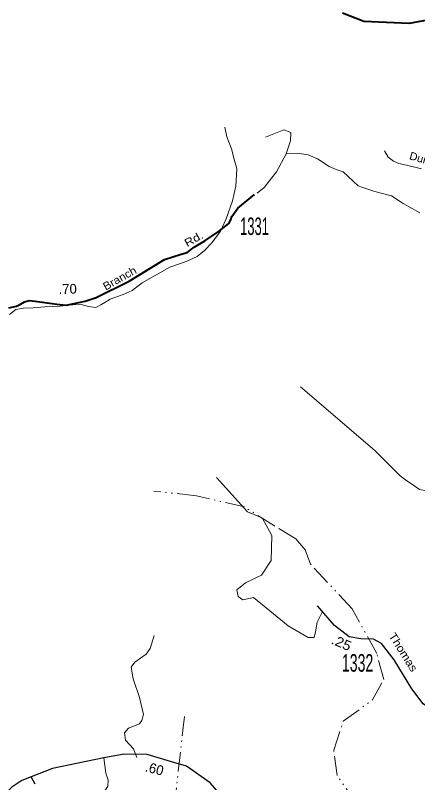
# Model space of a CAD drawing. Extents: x 157457 to 232944, y 178360 to 224130.
# Drawn here: x 204707 to 205736, y 197465 to 199427 of the extents above; entities that cross this region are included whole.
import ezdxf
from ezdxf.enums import TextEntityAlignment as Align

# ---------------------------------------------------------------- set-up
doc = ezdxf.new("R2010")
doc.units = 0
doc.header["$LTSCALE"] = 10
doc.linetypes.add('DASH_DOUBLE_DOT', pattern=[9.2, 5, -1.2, 0.3, -1.2, 0.3, -1.2])
for name, color, linetype, lineweight in [('11', 7, 'Continuous', 40), ('17', 7, 'Continuous', 25), ('32', 7, 'Continuous', 25), ('35', 7, 'Continuous', 13), ('53', 7, 'Continuous', 40), ('59', 7, 'DASH_DOUBLE_DOT', 13), ('8', 7, 'Continuous', 25)]:
    doc.layers.add(name, color=color, linetype=linetype, lineweight=lineweight)
doc.layers.add('21', color=7, linetype='Continuous')

msp = doc.modelspace()

# ---------------------------------------------------------------- linework, layer by layer
at = {"layer": '32', "lineweight": 40}
msp.add_lwpolyline([(204690.45, 198679.22), (204709.74, 198683.94), (204720.37, 198688.67), (204730.61, 198694.57), (204742.81, 198697.72), (204757.57, 198696.57), (204813.37, 198688.95), (204837.46, 198686.42), (204885.65, 198696.57), (204913.55, 198705.45), (204998.51, 198747.33), (205088.55, 198803.18), (205130.83, 198816.64), (205146.22, 198820.49), (205164.82, 198834.6), (205191.76, 198850.63), (205225.74, 198873.72), (205253.32, 198894.88), (205258.45, 198904.5), (205260.37, 198912.84), (205276.4, 198934), (205318.73, 198969.28)], dxfattribs=at)
at = {"layer": '32'}
for points in [[(205832.75, 197619.36), (205776.79, 197647.24), (205749.98, 197666.57), (205720.65, 197705.15), (205675.36, 197779.82), (205643.56, 197821.52), (205622.73, 197832.5), (205590.9, 197833.37), (205560.39, 197837.98), (205522.95, 197867.61), (205479.45, 197917.34)], [(205278.84, 197018.97), (205289.25, 197104.22), (205294.88, 197194.52), (205298.58, 197274.44), (205275.07, 197367.13), (205248.57, 197414.49), (205205.03, 197464.7), (205144.45, 197507.33), (205112.34, 197516.53), (205044.45, 197537.54), (204985.77, 197538.49), (204933.71, 197529.01), (204802.08, 197501.98), (204747.45, 197480.71)], [(204747.45, 197480.71), (204723.78, 197471.24), (204698.23, 197454.19), (204636.22, 197392.87), (204556.34, 197328.47), (204528.35, 197309.64), (204475.11, 197294.15), (204431.57, 197292.25), (204398.44, 197301.72)], [(204758.02, 197461.22), (204747.45, 197480.71)]]:
    msp.add_lwpolyline(points, dxfattribs=at)
at = {"layer": '35'}
for points in [[(205400.05, 199073.02), (205410.72, 199106.41), (205411.55, 199127.99), (205393.59, 199134.74), (205346.71, 199115.68)], [(205325.36, 198972.72), (205343.12, 198986.68), (205374.82, 199027.29), (205400.05, 199073.02)], [(205741.11, 198922.62), (205698.98, 198945.86), (205669.18, 198966.05), (205626.51, 198976.91), (205593.22, 198987.57), (205584.09, 198990.95), (205545.71, 199026.91), (205527.44, 199033.28), (205509.39, 199040.44), (205479.59, 199060.23), (205455.5, 199070.71), (205427.68, 199074.87), (205400.05, 199073.02)], [(205984.38, 197944.81), (205980.07, 197964.66), (205976.07, 197985.28), (205969.84, 197999.81), (205936.08, 198032.66), (205930.55, 198038.2), (205908.25, 198065.74), (205897.33, 198088.66), (205881.79, 198116.05), (205869.41, 198138.43), (205859.88, 198150.28), (205842.81, 198156.58), (205832.66, 198162.12), (205825.89, 198165.51), (205816.35, 198177.2), (205802.82, 198193.51), (205784.83, 198203.82), (205764.22, 198210.89), (205740.23, 198214.89), (205728.23, 198223.2), (205705.16, 198239.2), (205691.32, 198249.97), (205626.02, 198314.65), (205436.22, 198477.64)], [(205492.63, 197902.89), (205479.3, 197875.96), (205475, 197851.25), (205471.3, 197836.12), (205455.82, 197836.83), (205404.92, 197866.65), (205348.54, 197912.57), (205315.86, 197938.42), (205288.41, 197933.22), (205276.66, 197941.62), (205273.47, 197958.47), (205295.82, 197976.02), (205336.91, 197995.99), (205361.27, 198033.28), (205362.62, 198096.88), (205338.61, 198142.38), (205300.95, 198157.5), (205221.23, 198245.76)], [(205017.51, 197529.63), (205009.26, 197551.79), (204988.81, 197574.2), (204986.39, 197593.04), (204996.22, 197604.85), (205024.54, 197615.88), (205030.91, 197624.55), (205034.92, 197640.07), (205024.49, 197683.47), (205008.04, 197730.6), (205003.15, 197761.09), (205012.89, 197773.3), (205041.59, 197793.52), (205051.59, 197808.52), (205062.25, 197841.5)], [(204933.71, 197529.01), (204938.83, 197490.01), (204944.36, 197471.5), (204943.46, 197456.32), (204930.34, 197435.38), (204892.26, 197406.15), (204863.23, 197379.93)]]:
    msp.add_lwpolyline(points, dxfattribs=at)
at = {"layer": '53'}
msp.add_lwpolyline([(206349.39, 199456.27), (206144.61, 199372.59), (205999.72, 199421.3), (205824.48, 199427.03), (205714.12, 199406.23), (205598.23, 199411.56), (205543.59, 199432.28)], dxfattribs=at)
at = {"layer": '59', "linetype": 'Continuous'}
msp.add_lwpolyline([(205242.88, 199141.25), (205247.56, 199116.61), (205260.02, 199086.19), (205267.05, 199059.03), (205273.56, 199034.31), (205270.89, 198990.33), (205262.3, 198952.67), (205246.12, 198906.67), (205231.64, 198875.31), (205209.89, 198845.42), (205190.92, 198825.86), (205172.08, 198810.58), (205143.53, 198797.45), (205102.14, 198783.53), (205031.16, 198743.05), (205005.48, 198723.69), (204982.52, 198713.44), (204949.75, 198701.67), (204936.03, 198692.95), (204925.47, 198687.19), (204913, 198680.25), (204894.14, 198682.7), (204875.38, 198687.62), (204854.58, 198687.09), (204821.48, 198683.91), (204782.31, 198681.55), (204752.92, 198679.47), (204727.83, 198678.47), (204708.19, 198675.44), (204692.5, 198662.52)], dxfattribs=at)
at = {"layer": '59'}
for points in [[(205745.8, 199034.48), (205707.62, 199043.72), (205687.62, 199048.67), (205674.36, 199054), (205660.05, 199064.89), (205650.8, 199080.5)], [(205581.83, 197409.35), (205529.76, 197483.96), (205521.37, 197548.82), (205545.57, 197622.22), (205620.46, 197677.2), (205649.02, 197729.29), (205631.23, 197795.29), (205568.52, 197909.98), (205461.75, 198024.11), (205448.17, 198060.38), (205423.97, 198088.86), (205369.58, 198121.95), (205293.2, 198170.39), (205170.59, 198198.95), (205061.42, 198210.71)], [(205113.7, 197402.12), (205139.36, 197634.59)]]:
    msp.add_lwpolyline(points, dxfattribs=at)

# ---------------------------------------------------------------- texts
at = {"layer": '11'}
for s, rotation, width, p in [('Rd.', 29.237, 1.2, (205168.21, 198846.55)), ('Branch', 29.548, 1.1, (204978.89, 198746.14)), ('Thomas', 302.055, 1.15, (205690.57, 197793.86))]:
    msp.add_text(s, height=20, rotation=rotation, dxfattribs=dict(at, width=width)).set_placement(p, align=Align.CENTER)
at = {"layer": '17'}
for s, rotation, p in [('.70', 1.334, (204841.32, 198715.23)), ('.60', 345.305, (205059.98, 197488.91))]:
    msp.add_text(s, height=25, rotation=rotation, dxfattribs=at).set_placement(p, align=Align.CENTER)
at = {"layer": '17', "width": 1.1}
msp.add_text('.25', height=25, rotation=336.409, dxfattribs=at).set_placement((205536.22, 197811.48), align=Align.CENTER)
at = {"layer": '21', "width": 1.05}
msp.add_text('Durham', height=20, rotation=343.819, dxfattribs=at).set_placement((205760.93, 199045.71), align=Align.CENTER)
at = {"layer": '8'}
for s, width, p in [('1331', 0.55, (205318.74, 198865.43)), ('1332', 0.6, (205582.24, 197749.16))]:
    msp.add_text(s, height=45, dxfattribs=dict(at, width=width)).set_placement(p, align=Align.CENTER)

doc.saveas('drawing.dxf')
